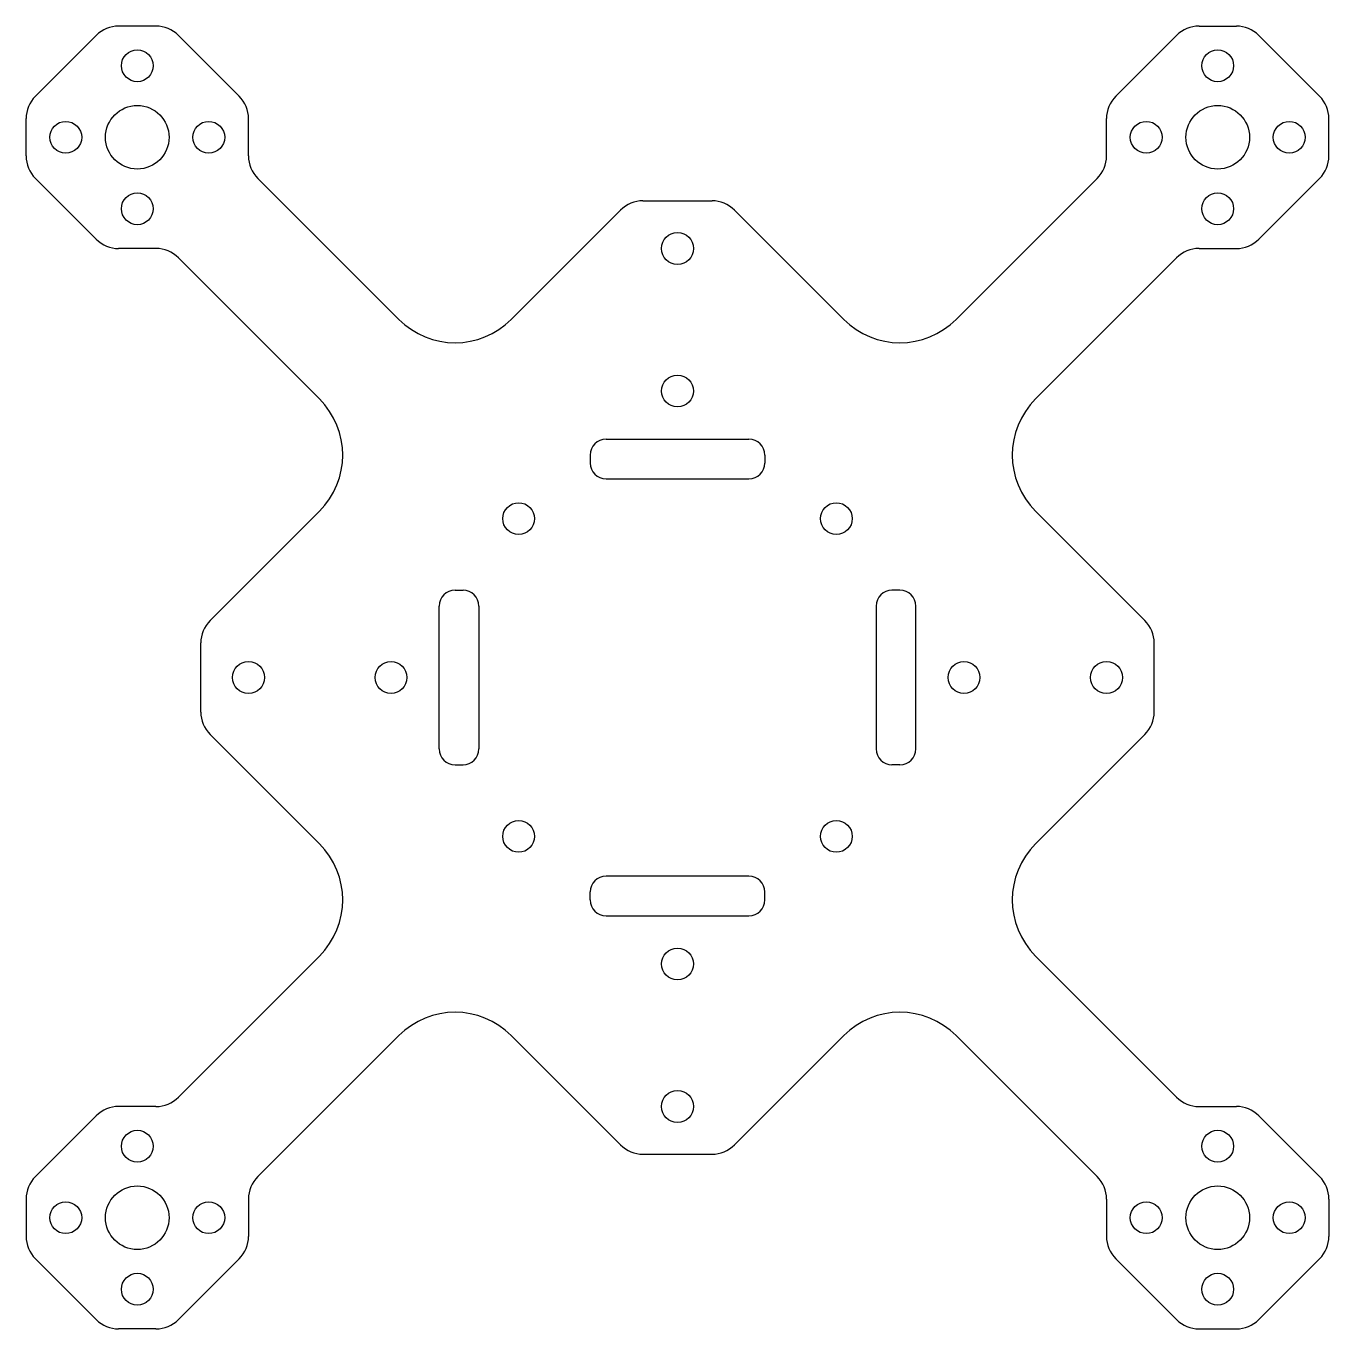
# Model space of a CAD drawing. Header units: millimetres. Extents: x -41 to 41, y -41 to 41.
import ezdxf

# ---------------------------------------------------------------- set-up
doc = ezdxf.new("R2010")
doc.units = ezdxf.units.MM
doc.layers.add('Part__Feature', color=7, linetype='CONTINUOUS')

msp = doc.modelspace()

# ---------------------------------------------------------------- linework, layer by layer
at = {"layer": 'Part__Feature'}
for p, q in [((-32.8284, 41), (-35.1716, 41)), ((32.8284, 41), (35.1716, 41)), ((-40.4142, 36.5858), (-36.5858, 40.4142)), ((-27.5858, 36.5858), (-31.4142, 40.4142)), ((27.5858, 36.5858), (31.4142, 40.4142)), ((40.4142, 36.5858), (36.5858, 40.4142)), ((-41, 32.8284), (-41, 35.1716)), ((-27, 32.8284), (-27, 35.1716)), ((27, 32.8284), (27, 35.1716)), ((41, 32.8284), (41, 35.1716)), ((-36.5858, 27.5858), (-40.4142, 31.4142)), ((-17.5355, 22.5355), (-26.4142, 31.4142)), ((17.5355, 22.5355), (26.4142, 31.4142)), ((36.5858, 27.5858), (40.4142, 31.4142)), ((-2.17157, 30), (2.17157, 30)), ((-3.58579, 29.4142), (-10.4645, 22.5355)), ((3.58579, 29.4142), (10.4645, 22.5355)), ((-32.8284, 27), (-35.1716, 27)), ((-22.5355, 17.5355), (-31.4142, 26.4142)), ((22.5355, 17.5355), (31.4142, 26.4142)), ((32.8284, 27), (35.1716, 27)), ((-4.5, 15), (4.5, 15)), ((-5.5, 14), (-5.5, 13.5)), ((5.5, 14), (5.5, 13.5)), ((-4.5, 12.5), (4.5, 12.5)), ((-29.4142, 3.58579), (-22.5355, 10.4645)), ((29.4142, 3.58579), (22.5355, 10.4645)), ((-14, 5.5), (-13.5, 5.5)), ((14, 5.5), (13.5, 5.5)), ((-15, -4.5), (-15, 4.5)), ((-12.5, 4.5), (-12.5, -4.5)), ((12.5, 4.5), (12.5, -4.5)), ((15, -4.5), (15, 4.5)), ((-30, -2.17157), (-30, 2.17157)), ((30, -2.17157), (30, 2.17157)), ((-29.4142, -3.58579), (-22.5355, -10.4645)), ((29.4142, -3.58579), (22.5355, -10.4645)), ((-14, -5.5), (-13.5, -5.5)), ((14, -5.5), (13.5, -5.5)), ((4.5, -12.5), (-4.5, -12.5)), ((-5.5, -14), (-5.5, -13.5)), ((5.5, -14), (5.5, -13.5)), ((-4.5, -15), (4.5, -15)), ((-22.5355, -17.5355), (-31.4142, -26.4142)), ((22.5355, -17.5355), (31.4142, -26.4142)), ((-17.5355, -22.5355), (-26.4142, -31.4142)), ((-3.58579, -29.4142), (-10.4645, -22.5355)), ((3.58579, -29.4142), (10.4645, -22.5355)), ((17.5355, -22.5355), (26.4142, -31.4142)), ((-32.8284, -27), (-35.1716, -27)), ((32.8284, -27), (35.1716, -27)), ((-36.5858, -27.5858), (-40.4142, -31.4142)), ((36.5858, -27.5858), (40.4142, -31.4142)), ((-2.17157, -30), (2.17157, -30)), ((-41, -32.8284), (-41, -35.1716)), ((-27, -32.8284), (-27, -35.1716)), ((27, -32.8284), (27, -35.1716)), ((41, -32.8284), (41, -35.1716)), ((-40.4142, -36.5858), (-36.5858, -40.4142)), ((-27.5858, -36.5858), (-31.4142, -40.4142)), ((27.5858, -36.5858), (31.4142, -40.4142)), ((40.4142, -36.5858), (36.5858, -40.4142)), ((-32.8284, -41), (-35.1716, -41)), ((32.8284, -41), (35.1716, -41))]:
    msp.add_line(p, q, dxfattribs=at)
for centre, radius in [((-34, 38.5), 1), ((34, 38.5), 1), ((-34, 34), 2), ((34, 34), 2), ((-38.5, 34), 1), ((-29.5, 34), 1), ((29.5, 34), 1), ((38.5, 34), 1), ((-34, 29.5), 1), ((34, 29.5), 1), ((0, 27), 1), ((0, 18.0312), 1), ((-10, 10), 1), ((10, 10), 1), ((-27, 0), 1), ((-18.0312, 0), 1), ((18.0312, 0), 1), ((27, 0), 1), ((-10, -10), 1), ((10, -10), 1), ((0, -18.0312), 1), ((0, -27), 1), ((-34, -29.5), 1), ((34, -29.5), 1), ((-34, -34), 2), ((34, -34), 2), ((-38.5, -34), 1), ((-29.5, -34), 1), ((29.5, -34), 1), ((38.5, -34), 1), ((-34, -38.5), 1), ((34, -38.5), 1)]:
    msp.add_circle(centre, radius, dxfattribs=at)
for centre, radius, start, end in [((-35.1716, 39), 2, 90, 135), ((-32.8284, 39), 2, 45, 90), ((32.8284, 39), 2, 90, 135), ((35.1716, 39), 2, 45, 90), ((-39, 35.1716), 2, 135, 180), ((-29, 35.1716), 2, 0, 45), ((29, 35.1716), 2, 135, 180), ((39, 35.1716), 2, 0, 45), ((-39, 32.8284), 2, 180, -135), ((-25, 32.8284), 2, 180, -135), ((25, 32.8284), 2, -45, 0), ((39, 32.8284), 2, -45, 0), ((-2.17157, 28), 2, 90, 135), ((2.17157, 28), 2, 45, 90), ((-35.1716, 29), 2, -135, -90), ((35.1716, 29), 2, -90, -45), ((-32.8284, 25), 2, 45, 90), ((32.8284, 25), 2, 90, 135), ((-14, 26.0711), 5, -135, -45), ((14, 26.0711), 5, -135, -45), ((-26.0711, 14), 5, -45, 45), ((26.0711, 14), 5, 135, -135), ((-4.5, 14), 1, 90, 180), ((4.5, 14), 1, 0, 90), ((-4.5, 13.5), 1, 180, -90), ((4.5, 13.5), 1, -90, 0), ((-14, 4.5), 1, 90, 180), ((-13.5, 4.5), 1, 0, 90), ((13.5, 4.5), 1, 90, 180), ((14, 4.5), 1, 0, 90), ((-28, 2.17157), 2, 135, 180), ((28, 2.17157), 2, 0, 45), ((-28, -2.17157), 2, -180, -135), ((28, -2.17157), 2, -45, 0), ((-14, -4.5), 1, -180, -90), ((-13.5, -4.5), 1, -90, 0), ((13.5, -4.5), 1, 180, -90), ((14, -4.5), 1, -90, 0), ((-26.0711, -14), 5, -45, 45), ((26.0711, -14), 5, 135, -135), ((-4.5, -13.5), 1, 90, 180), ((4.5, -13.5), 1, 0, 90), ((-4.5, -14), 1, 180, -90), ((4.5, -14), 1, -90, 0), ((-14, -26.0711), 5, 45, 135), ((14, -26.0711), 5, 45, 135), ((-35.1716, -29), 2, 90, 135), ((-32.8284, -25), 2, -90, -45), ((32.8284, -25), 2, -135, -90), ((35.1716, -29), 2, 45, 90), ((-2.17157, -28), 2, -135, -90), ((2.17157, -28), 2, -90, -45), ((-39, -32.8284), 2, 135, 180), ((-25, -32.8284), 2, 135, 180), ((25, -32.8284), 2, 0, 45), ((39, -32.8284), 2, 0, 45), ((-39, -35.1716), 2, 180, -135), ((-29, -35.1716), 2, -45, 0), ((29, -35.1716), 2, -180, -135), ((39, -35.1716), 2, -45, 0), ((-35.1716, -39), 2, -135, -90), ((-32.8284, -39), 2, -90, -45), ((32.8284, -39), 2, -135, -90), ((35.1716, -39), 2, -90, -45)]:
    msp.add_arc(centre, radius, start, end, dxfattribs=at)

doc.saveas('drawing.dxf')
